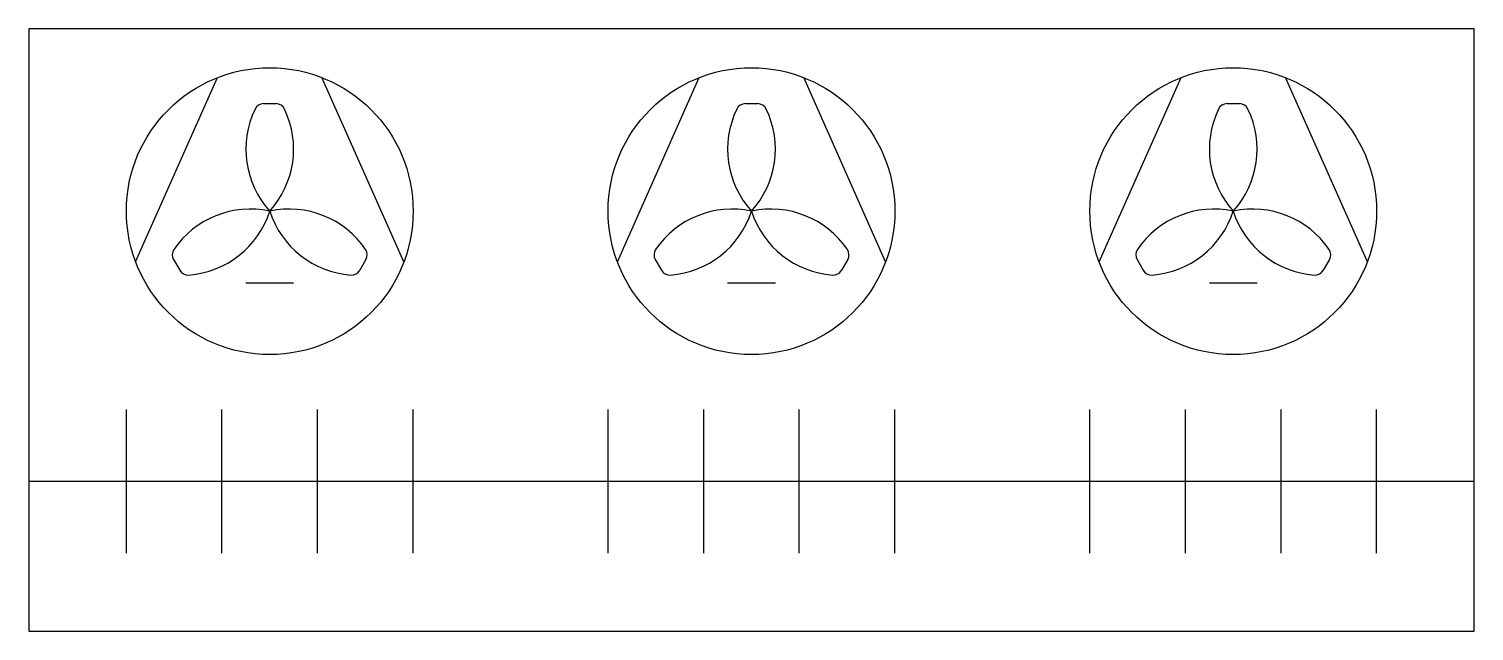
# Model space of a CAD drawing. Header units: millimetres. Extents: x -1500 to 1500, y -625 to 625.
import ezdxf

# ---------------------------------------------------------------- set-up
doc = ezdxf.new("R2010")
doc.units = ezdxf.units.MM

msp = doc.modelspace()

# ---------------------------------------------------------------- linework, layer by layer
at = {"color": 0, "linetype": 'ByBlock', "lineweight": -2, "transparency": 33554687}
for p, q in [((-1278.4, 141.2), (-1108.3, 523.9)), ((-721.6, 141.2), (-891.7, 523.9)), ((-278.4, 141.2), (-108.3, 523.9)), ((278.4, 141.2), (108.3, 523.9)), ((721.6, 141.2), (891.7, 523.9)), ((1278.4, 141.2), (1108.3, 523.9)), ((-1012.8, 469.9), (-987.2, 469.9)), ((-12.8, 469.9), (12.8, 469.9)), ((987.2, 469.9), (1012.8, 469.9)), ((-1199.7, 146.1), (-1186.9, 123.9)), ((-800.3, 146.1), (-813.1, 123.9)), ((-199.7, 146.1), (-186.9, 123.9)), ((199.7, 146.1), (186.9, 123.9)), ((800.3, 146.1), (813.1, 123.9)), ((1199.7, 146.1), (1186.9, 123.9)), ((-1049.6, 97.8), (-950.4, 97.8)), ((-49.6, 97.8), (49.6, 97.8)), ((950.4, 97.8), (1049.6, 97.8)), ((-1297.7, -462.9), (-1297.7, -165.2)), ((-1099.2, -462.9), (-1099.2, -165.2)), ((-900.8, -462.9), (-900.8, -165.2)), ((-702.3, -462.9), (-702.3, -165.2)), ((-297.7, -462.9), (-297.7, -165.2)), ((-99.2, -462.9), (-99.2, -165.2)), ((99.2, -462.9), (99.2, -165.2)), ((297.7, -462.9), (297.7, -165.2)), ((702.3, -462.9), (702.3, -165.2)), ((900.8, -462.9), (900.8, -165.2)), ((1099.2, -462.9), (1099.2, -165.2)), ((1297.7, -462.9), (1297.7, -165.2)), ((-1500, -314), (-500, -314)), ((-500, -314), (500, -314)), ((500, -314), (1500, -314))]:
    msp.add_line(p, q, dxfattribs=at)
msp.add_lwpolyline([(-1500, -625), (1500, -625), (1500, 625), (-1500, 625)], close=True, dxfattribs=at)
for centre in [(-1000, 246.7), (0, 246.7), (1000, 246.7)]:
    msp.add_circle(centre, 297.7, dxfattribs=at)
for centre, radius, start, end in [((-857.8, 375.4), 191.8, 154.2902, 222.1778), ((-1012.8, 450.1), 19.8, 90, 154.2902), ((-1142.2, 375.4), 191.8, 317.8222, 25.7098), ((-987.2, 450.1), 19.8, 25.7098, 90), ((142.2, 375.4), 191.8, 154.2902, 222.1778), ((-12.8, 450.1), 19.8, 90, 154.2902), ((-142.2, 375.4), 191.8, 317.8222, 25.7098), ((12.8, 450.1), 19.8, 25.7098, 90), ((1142.2, 375.4), 191.8, 154.2902, 222.1778), ((987.2, 450.1), 19.8, 90, 154.2902), ((857.8, 375.4), 191.8, 317.8222, 25.7098), ((1012.8, 450.1), 19.8, 25.7098, 90), ((-1040.5, 59.1), 191.8, 77.8222, 145.7098), ((-1182.6, 305.4), 191.8, 274.2902, 342.1778), ((-959.5, 59.1), 191.8, 34.2902, 102.1778), ((-817.4, 305.4), 191.8, 197.8222, 265.7098), ((-40.5, 59.1), 191.8, 77.8222, 145.7098), ((-182.6, 305.4), 191.8, 274.2902, 342.1778), ((40.5, 59.1), 191.8, 34.2902, 102.1778), ((182.6, 305.4), 191.8, 197.8222, 265.7098), ((959.5, 59.1), 191.8, 77.8222, 145.7098), ((817.4, 305.4), 191.8, 274.2902, 342.1778), ((1040.5, 59.1), 191.8, 34.2902, 102.1778), ((1182.6, 305.4), 191.8, 197.8222, 265.7098), ((-1182.6, 156), 19.8, 145.7098, 210), ((-817.4, 156), 19.8, 330, 34.2902), ((-182.6, 156), 19.8, 145.7098, 210), ((182.6, 156), 19.8, 330, 34.2902), ((817.4, 156), 19.8, 145.7098, 210), ((1182.6, 156), 19.8, 330, 34.2902), ((-1169.8, 133.9), 19.8, 210, 274.2902), ((-830.2, 133.9), 19.8, 265.7098, 330), ((-169.8, 133.9), 19.8, 210, 274.2902), ((169.8, 133.9), 19.8, 265.7098, 330), ((830.2, 133.9), 19.8, 210, 274.2902), ((1169.8, 133.9), 19.8, 265.7098, 330)]:
    msp.add_arc(centre, radius, start, end, dxfattribs=at)

doc.saveas('drawing.dxf')
